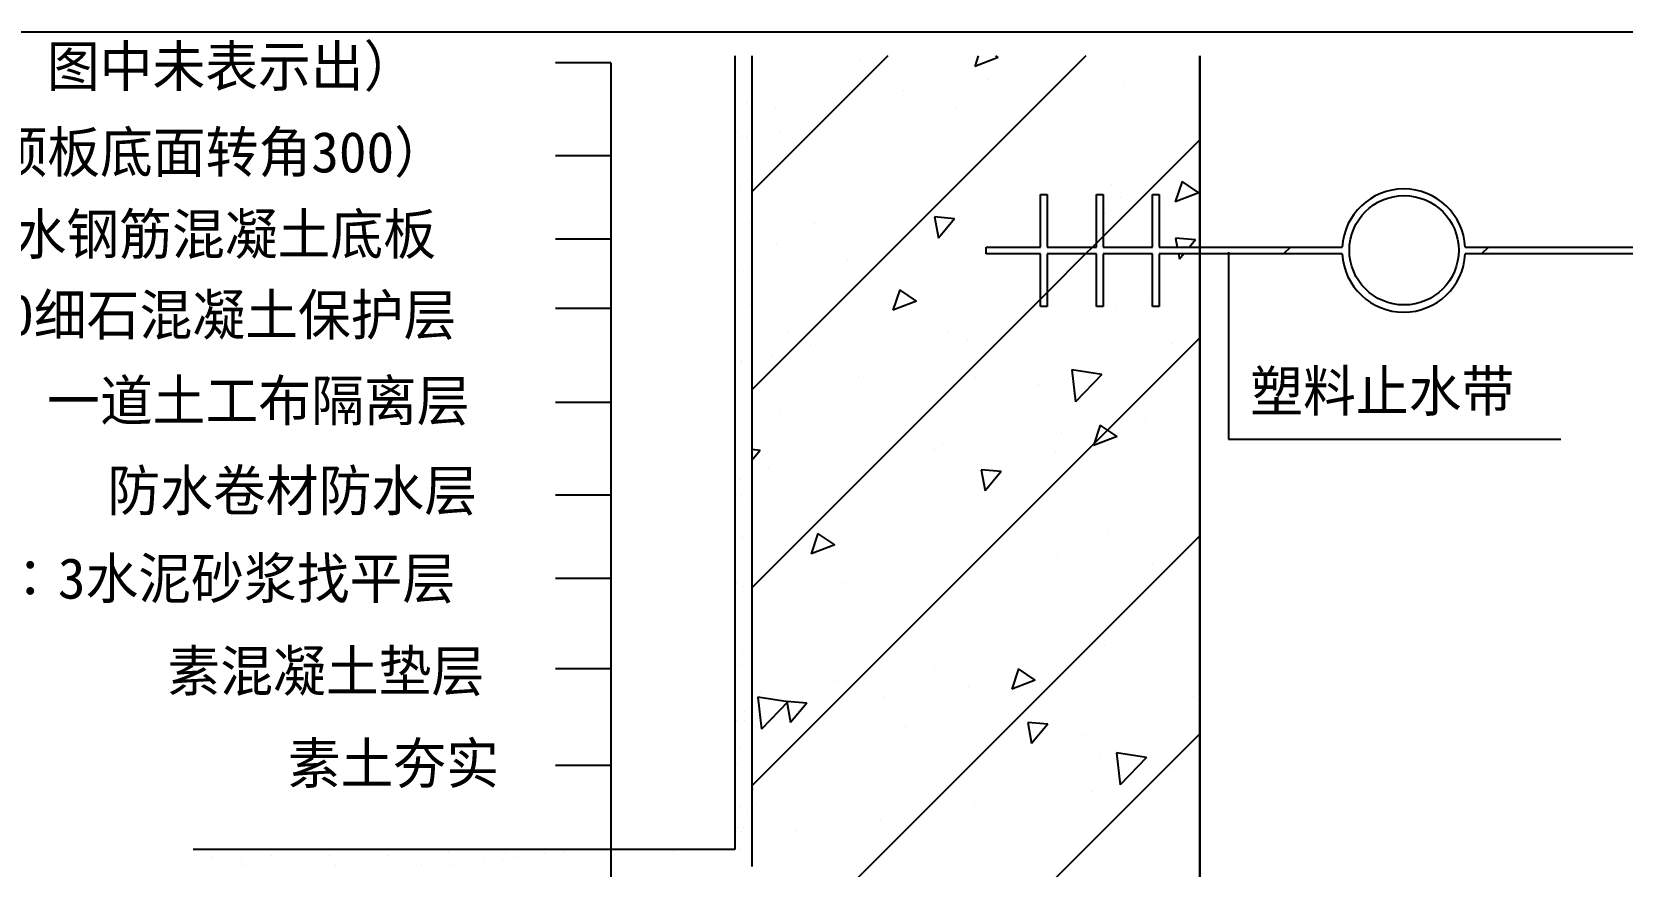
# Model space of a CAD drawing. Header units: metres. Extents: x -6662 to 47632, y 410 to 57999.
# Drawn here: x 4339 to 25636, y 46827 to 57999 of the extents above; entities that cross this region are included whole.
import ezdxf

# ---------------------------------------------------------------- set-up
doc = ezdxf.new("R2010")
doc.units = ezdxf.units.M
for name, color, linetype in [('DRAW', 7, 'Continuous'), ('HATCH', 2, 'Continuous'), ('PL', 1, 'Continuous'), ('TEXT', 4, 'Continuous')]:
    doc.layers.add(name, color=color, linetype=linetype)

msp = doc.modelspace()

# ---------------------------------------------------------------- linework, layer by layer
msp.add_lwpolyline([(-6662, 57998.96), (47631.69, 57998.96), (47626.27, 424.45), (-6662, 410.39)], close=True)
at = {"layer": 'DRAW'}
for p, q in [((13755.37, 57677.72), (13755.37, 47049.07)), ((13980.37, 57677.72), (13980.37, 46824.07)), ((19980.37, 57677.72), (19980.37, 40824.07)), ((17844.76, 55115.01), (17844.76, 55820.01)), ((17844.76, 55820.01), (17934.76, 55820.01)), ((17934.76, 55820.01), (17934.76, 55115.01)), ((18594.76, 55115.01), (18594.76, 55820.01)), ((18594.76, 55820.01), (18684.76, 55820.01)), ((18684.76, 55820.01), (18684.76, 55115.01)), ((19344.76, 55115.01), (19344.76, 55820.01)), ((19344.76, 55820.01), (19434.76, 55820.01)), ((19434.76, 55820.01), (19434.76, 55115.01)), ((17117.07, 55115.01), (17844.76, 55115.01)), ((17117.07, 55025.01), (17117.07, 55115.01)), ((17844.76, 55025.01), (17117.07, 55025.01)), ((17844.76, 54320.01), (17844.76, 55025.01)), ((17934.76, 55115.01), (18594.76, 55115.01)), ((17934.76, 55025.01), (17934.76, 54320.01)), ((18594.76, 55025.01), (17934.76, 55025.01)), ((18594.76, 54320.01), (18594.76, 55025.01)), ((18684.76, 55115.01), (19344.76, 55115.01)), ((19344.76, 55025.01), (18684.76, 55025.01)), ((18684.76, 55025.01), (18684.76, 54320.01)), ((19344.76, 54320.01), (19344.76, 55025.01)), ((19434.76, 55115.01), (21886.83, 55115.01)), ((21886.83, 55025.01), (19434.76, 55025.01)), ((19434.76, 55025.01), (19434.76, 54320.01)), ((23534.37, 55115.01), (26546.79, 55115.01)), ((26546.79, 55025.01), (23534.37, 55025.01)), ((17934.76, 54320.01), (17844.76, 54320.01)), ((18684.76, 54320.01), (18594.76, 54320.01)), ((18684.76, 54320.01), (18684.76, 54320.01)), ((19434.76, 54320.01), (19344.76, 54320.01)), ((13755.37, 47049.07), (6499.31, 47049.07))]:
    msp.add_line(p, q, dxfattribs=at)
msp.add_circle((22715.07, 55073.8), 732.25, dxfattribs=at)
for start, end in [(3.13, 176.87), (183.13, 356.87)]:
    msp.add_arc((22710.6, 55070.01), 825, start, end, dxfattribs=at)
at = {"layer": 'HATCH'}
for p, q in [((15800.33, 57677.72), (13980.37, 55857.76)), ((18451.98, 57677.72), (13980.37, 53206.11)), ((15441.75, 57633.07), (15441.75, 57633.07)), ((17280.34, 57655.26), (16965.26, 57534.31)), ((17013.4, 57677.72), (16965.27, 57534.28)), ((17280.34, 57655.26), (17247.05, 57677.72)), ((17132.83, 57356.9), (17132.83, 57356.9)), ((13897.47, 57169.47), (13897.47, 57169.47)), ((16006.31, 57208.59), (16006.31, 57208.59)), ((18977.25, 57274.18), (18977.25, 57274.18)), ((13908.43, 57037.67), (13908.43, 57037.67)), ((13963.72, 56987), (13963.72, 56987)), ((14302.01, 56984.21), (14302.01, 56984.21)), ((16704.27, 56986.1), (16704.27, 56986.1)), ((13782.99, 56653.84), (13782.99, 56653.84)), ((13939.15, 56674.4), (13939.15, 56674.4)), ((13801.71, 56589.11), (13801.71, 56589.11)), ((13916.37, 56591.43), (13916.37, 56591.43)), ((14367.03, 56648.71), (14367.03, 56648.71)), ((19980.37, 56554.46), (18684.76, 55258.84)), ((13935.27, 56013.38), (13935.27, 56013.38)), ((13815.7, 55881.4), (13815.7, 55881.4)), ((13975.37, 55886.64), (13975.37, 55886.64)), ((18791, 55956.2), (18791, 55956.2)), ((19966.43, 55843.48), (19651.34, 55722.53)), ((19742.59, 55994.43), (19651.35, 55722.49)), ((19966.43, 55843.48), (19742.59, 55994.46)), ((16307.03, 55668.32), (16307.03, 55668.32)), ((18922.53, 55776.16), (18922.53, 55776.16)), ((13954.17, 55435.33), (13954.17, 55435.33)), ((14822.49, 55433.73), (14822.49, 55433.73)), ((15949.02, 55582.04), (15949.02, 55582.04)), ((16696.45, 55496.6), (16427.48, 55520.14)), ((16427.49, 55520.1), (16479.52, 55238.03)), ((16696.45, 55496.6), (16479.51, 55238.06)), ((16649.55, 55488.08), (16649.55, 55488.08)), ((18709.23, 55566.82), (18709.23, 55566.82)), ((18594.76, 55168.84), (18540.92, 55115.01)), ((18684.76, 55258.84), (18594.76, 55168.84)), ((19924.12, 55214.22), (19655.15, 55237.75)), ((19655.16, 55237.72), (19677.79, 55115.01)), ((19924.12, 55214.22), (19840.87, 55115.01)), ((14312.31, 55150.68), (14312.31, 55150.68)), ((15255.96, 54948.08), (15255.96, 54948.08)), ((18450.92, 55025.01), (17934.76, 54508.84)), ((18540.92, 55115.01), (18450.92, 55025.01)), ((19694.39, 55025.01), (19707.19, 54955.65)), ((19765.36, 55025.01), (19707.18, 54955.68)), ((21192.57, 55115.01), (21102.57, 55025.01)), ((23844.22, 55115.01), (23754.22, 55025.01)), ((13807.47, 54794.81), (13807.47, 54794.81)), ((13949.42, 54820.73), (13949.42, 54820.73)), ((13973.06, 54857.29), (13973.06, 54857.29)), ((13933.98, 54714.22), (13933.98, 54714.22)), ((15961.59, 54543.04), (15870.35, 54271.11)), ((16185.43, 54392.09), (15961.59, 54543.07)), ((13805.26, 54326.54), (13805.26, 54326.54)), ((13961.41, 54347.09), (13961.41, 54347.09)), ((17844.76, 54418.84), (13980.37, 50554.46)), ((16185.43, 54392.09), (15870.34, 54271.14)), ((17934.76, 54508.84), (17844.76, 54418.84)), ((19311.48, 54405.72), (19311.48, 54405.72)), ((17607.19, 54181.34), (17607.19, 54181.34)), ((18867.81, 54278.14), (18867.81, 54278.14)), ((19980.37, 53902.81), (13980.37, 47902.81)), ((14462.93, 53985.39), (14462.93, 53985.39)), ((16594.83, 53990.05), (16594.83, 53990.05)), ((16865.13, 53883.89), (16865.13, 53883.89)), ((14765.21, 53807.19), (14765.21, 53807.19)), ((19267.33, 53782.39), (19267.33, 53782.39)), ((19598.89, 53823.75), (19598.89, 53823.75)), ((13836.62, 53582.49), (13836.62, 53582.49)), ((13837.96, 53554.1), (13837.96, 53554.1)), ((14257.59, 53652.66), (14257.59, 53652.66)), ((18667.7, 53409.73), (18267.49, 53471.8)), ((18267.49, 53471.78), (18317.21, 53044.41)), ((15411.75, 53380.93), (15411.75, 53380.93)), ((16974.55, 53373.28), (16974.55, 53373.28)), ((17813.95, 53279.43), (17813.95, 53279.43)), ((18667.7, 53409.73), (18317.2, 53044.44)), ((14350.22, 52922.81), (14350.22, 52922.81)), ((18127.67, 52630.87), (18127.67, 52630.87)), ((18647.67, 52731.25), (18556.43, 52459.32)), ((18871.51, 52580.3), (18647.67, 52731.28)), ((18813.09, 52780.12), (18813.09, 52780.12)), ((19254.2, 52779.18), (19254.2, 52779.18)), ((14093.16, 52394.12), (13980.37, 52403.99)), ((14093.16, 52394.12), (13980.37, 52259.71)), ((16423.37, 52406.49), (16423.37, 52406.49)), ((16540.11, 52492.03), (16540.11, 52492.03)), ((18871.51, 52580.3), (18556.42, 52459.35)), ((18052.82, 52385.23), (18052.82, 52385.23)), ((13827.52, 51999.23), (13827.52, 51999.23)), ((14202.87, 52154.64), (14202.87, 52154.64)), ((17320.83, 52111.74), (17051.86, 52135.27)), ((17051.87, 52135.24), (17103.9, 51853.17)), ((17320.83, 52111.74), (17103.89, 51853.2)), ((13842.38, 51788.19), (13842.38, 51788.19)), ((15428.48, 51934.76), (15428.48, 51934.76)), ((13758.76, 51726.39), (13758.76, 51726.39)), ((13968.89, 51707.6), (13968.89, 51707.6)), ((19980.37, 51251.16), (9553.29, 40824.07)), ((13860.23, 51226.79), (13860.23, 51226.79)), ((15090.51, 51128.91), (14775.42, 51007.96)), ((14866.67, 51279.86), (14775.43, 51007.93)), ((15090.51, 51128.91), (14866.67, 51279.89)), ((18758.37, 51282.09), (18758.37, 51282.09)), ((14535.44, 51081.45), (14535.44, 51081.45)), ((16485.39, 50994.01), (16485.39, 50994.01)), ((16937.64, 50979.95), (16937.64, 50979.95)), ((18070.38, 51004.32), (18070.38, 51004.32)), ((16943.85, 50856.01), (16943.85, 50856.01)), ((19339.84, 50878.45), (19339.84, 50878.45)), ((13770.41, 50626.03), (13770.41, 50626.03)), ((13871.53, 50575.87), (13871.53, 50575.87)), ((14148.15, 50656.62), (14148.15, 50656.62)), ((15239.56, 50631.64), (15239.56, 50631.64)), ((13849.79, 49671.93), (13849.79, 49671.93)), ((17867.03, 49700.24), (17867.03, 49700.24)), ((18703.65, 49784.07), (18703.65, 49784.07)), ((13761.52, 49452.21), (13761.52, 49452.21)), ((13799.75, 49509.46), (13799.75, 49509.46)), ((16430.67, 49495.99), (16430.67, 49495.99)), ((17552.75, 49468.08), (17461.51, 49196.15)), ((17776.59, 49317.13), (17552.75, 49468.11)), ((19728.55, 49603.62), (19728.55, 49603.62)), ((13756.39, 49358.09), (13756.39, 49358.09)), ((15093.54, 49297.02), (15093.54, 49297.02)), ((15242.69, 49249.77), (15242.69, 49249.77)), ((16886.57, 49229.47), (16886.57, 49229.47)), ((17776.59, 49317.13), (17461.51, 49196.18)), ((17495.74, 49195.53), (17495.74, 49195.53)), ((14461.72, 49026.2), (14061.51, 49088.27)), ((14061.51, 49088.24), (14111.23, 48660.88)), ((14093.43, 49158.59), (14093.43, 49158.59)), ((14461.72, 49026.2), (14111.22, 48660.9)), ((14717.54, 49009.26), (14448.57, 49032.79)), ((14448.57, 49032.76), (14500.61, 48750.69)), ((14717.54, 49009.26), (14500.6, 48750.72)), ((15760.04, 49081.16), (15760.04, 49081.16)), ((19897.95, 49094.03), (19897.95, 49094.03)), ((13775.28, 48780.04), (13775.28, 48780.04)), ((13877.3, 48781.57), (13877.3, 48781.57)), ((13882.49, 48899.49), (13882.49, 48899.49)), ((14055.75, 48856.79), (14055.75, 48856.79)), ((19980.37, 48599.51), (12204.94, 40824.07)), ((16042.36, 48692.56), (16042.36, 48692.56)), ((17945.21, 48726.87), (17676.24, 48750.41)), ((17676.24, 48750.37), (17728.28, 48468.3)), ((17945.21, 48726.87), (17728.27, 48468.33)), ((18444.56, 48591.06), (18444.56, 48591.06)), ((13811.4, 48409.1), (13811.4, 48409.1)), ((13794.18, 48202), (13794.18, 48202)), ((18648.93, 48286.05), (18648.93, 48286.05)), ((19264.31, 48281.36), (18864.09, 48343.43)), ((18864.09, 48343.41), (18913.81, 47916.04)), ((19264.31, 48281.36), (18913.81, 47916.07)), ((16375.95, 47997.97), (16375.95, 47997.97)), ((19585.62, 48125.44), (19585.62, 48125.44)), ((13995.59, 47865.74), (13980.37, 47876)), ((13995.59, 47865.74), (13980.37, 47859.9)), ((18544.73, 47828.77), (18544.73, 47828.77)), ((13813.08, 47623.95), (13813.08, 47623.95)), ((13906.44, 47569.25), (13906.44, 47569.25)), ((14038.71, 47660.57), (14038.71, 47660.57)), ((16961.29, 47674.97), (16961.29, 47674.97)), ((13785.45, 47343.19), (13785.45, 47343.19)), ((13840.74, 47292.52), (13840.74, 47292.52)), ((13872.05, 47344.62), (13872.05, 47344.62)), ((14576.23, 47306.31), (14576.23, 47306.31)), ((15702.76, 47454.62), (15702.76, 47454.62)), ((14336.95, 47224.5), (14336.95, 47224.5)), ((6743.06, 46939.32), (6743.06, 46939.32)), ((7144.64, 46890.26), (7144.64, 46890.26)), ((7553.33, 46968.51), (7553.33, 46968.51)), ((8320.76, 46964.83), (8320.76, 46964.83)), ((9106.03, 46974.85), (9106.03, 46974.85)), ((9563.21, 46853.42), (9563.21, 46853.42)), ((9916.3, 47004.04), (9916.3, 47004.04)), ((10398.03, 46887.26), (10398.03, 46887.26)), ((10641.92, 46919.37), (10641.92, 46919.37)), ((10683.73, 47000.36), (10683.73, 47000.36)), ((10798.08, 46939.93), (10798.08, 46939.93)), ((11205.56, 46993.57), (11205.56, 46993.57)), ((11449.46, 47025.68), (11449.46, 47025.68)), ((11469.01, 47010.37), (11469.01, 47010.37)), ((11605.61, 47046.24), (11605.61, 47046.24)), ((12279.27, 47039.57), (12279.27, 47039.57)), ((12938.9, 47029.22), (12938.9, 47029.22)), ((13046.7, 47035.88), (13046.7, 47035.88)), ((13831.98, 47045.9), (13831.98, 47045.9)), ((7199.94, 46839.59), (7199.94, 46839.59)), ((8400.37, 46829.28), (8400.37, 46829.28)), ((9990.55, 46833.61), (9990.55, 46833.61))]:
    msp.add_line(p, q, dxfattribs=at)
at = {"layer": 'PL'}
for p, q in [((13980.37, 57677.72), (13980.37, 46824.07)), ((19980.37, 40824.07), (19980.37, 57677.72))]:
    msp.add_line(p, q, dxfattribs=at)
at = {"layer": 'TEXT'}
for p, q in [((12091.67, 57581.64), (11351.22, 57581.64)), ((12091.67, 57581.64), (12091.67, 48738.26)), ((12091.67, 56340.2), (11351.22, 56340.2)), ((12091.67, 55224.32), (11351.22, 55224.32)), ((20362.64, 55048.46), (20361.99, 52545.91)), ((12091.67, 54295.17), (11351.22, 54295.17)), ((12091.67, 53035.98), (11351.22, 53035.98)), ((20361.99, 52545.91), (24815.05, 52545.91)), ((12091.67, 51795.75), (11351.22, 51795.75)), ((12091.67, 50678.09), (11351.22, 50678.09)), ((12091.67, 49470.69), (11351.22, 49470.69)), ((12091.67, 48738.26), (12091.67, 37454.37)), ((12091.67, 48175.32), (11351.22, 48175.32))]:
    msp.add_line(p, q, dxfattribs=at)

# ---------------------------------------------------------------- texts
for s, p in [('面层（按工程设计要求，图中未表示出）', (-3238.79, 57267.06)), ('防水涂料（至顶板底面转角300）', (-405.08, 56116.2)), ('结构自防水钢筋混凝土底板', (1266.15, 55018.12)), ('C20细石混凝土保护层', (3256.82, 53937.56)), ('塑料止水带', (20655.33, 52916.53)), ('一道土工布隔离层', (4543.58, 52789.3)), ('防水卷材防水层', (5350.4, 51585.6)), ('20厚1∶3水泥砂浆找平层', (2130.74, 50409.1)), ('素混凝土垫层', (6154.08, 49168.52)), ('素土夯实', (7766.65, 47932.06))]:
    msp.add_text(s, height=544, dxfattribs=at).set_placement(p)

doc.saveas('drawing.dxf')
